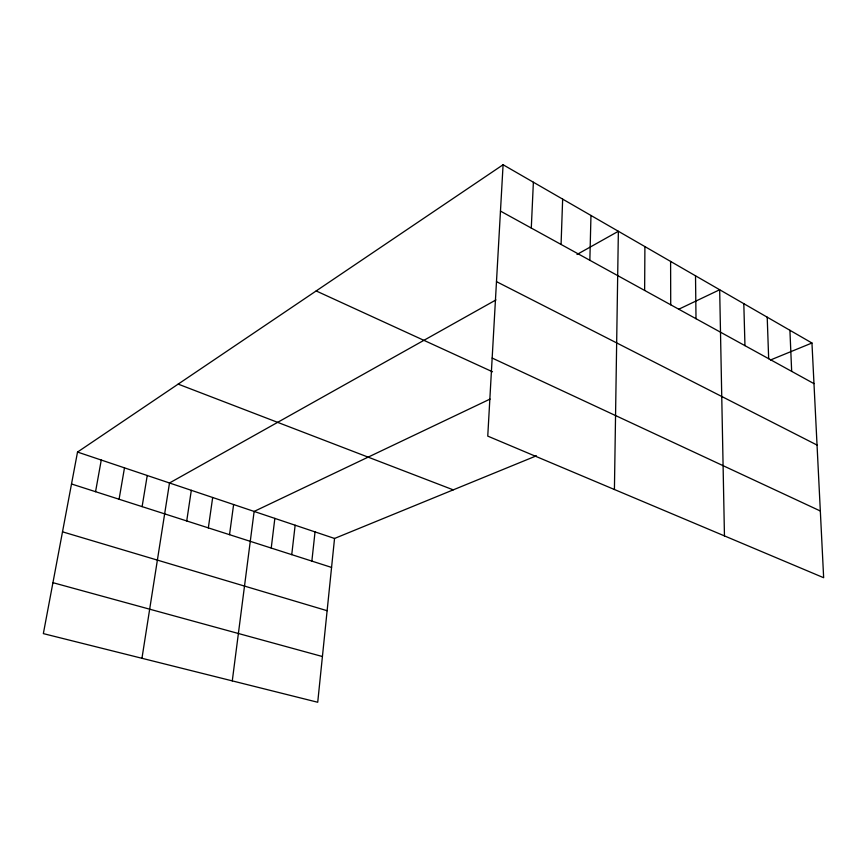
<?xml version="1.0" encoding="UTF-8"?>
<svg xmlns="http://www.w3.org/2000/svg" width="867" height="867" viewBox="0 0 867 867"><rect width="100%" height="100%" fill="white"/><g stroke="black" fill="none" stroke-linecap="round" stroke-linejoin="round"><path stroke-width="1.3" d="M644.636 290.434L644.907 246.596M614.421 489.508L618.366 231.283L576.999 254.475M589.853 260.284L590.969 215.46M561.068 244.44L562.65 199.117M531.287 228.054L533.378 182.222M503.088 164.741L487.753 436.112L823.65 577.715L811.956 343.007L503.088 164.741L77.521 452.065L43.35 633.614L317.723 702.259L334.543 538.461L536.435 455.804M311.86 561.09L315.035 531.904M291.745 554.642L295.148 525.218M271.23 548.052L274.85 518.39M232.28 680.877L254.129 511.432L490.083 399.069M229.527 534.679L233.613 504.529M208.34 527.884L212.675 497.495M186.73 520.948L191.314 490.31M141.96 658.281L169.499 482.984L495.946 299.928M142.112 506.631L147.238 475.495M119.082 499.24L124.49 467.844M95.554 491.697L101.266 460.041M678.785 309.216L719.675 289.751L724.454 535.893M770.449 360L811.956 343.007M52.941 582.678L322.416 656.525M62.511 531.829L327.119 610.704M71.517 483.981L331.562 567.419M77.521 452.065L334.543 538.461M178.168 384.114L453.257 489.855M316.173 290.944L492.51 371.791M492.163 358.049L820.323 510.988M496.477 281.634L817.039 445.064M500.465 211.093L813.972 383.637M789.913 330.284L791.669 371.369M767.208 317.181L768.671 358.71M743.81 303.678L744.959 345.651M695.518 275.804L696.006 318.709M670.603 261.422L670.722 304.794"/></g></svg>
